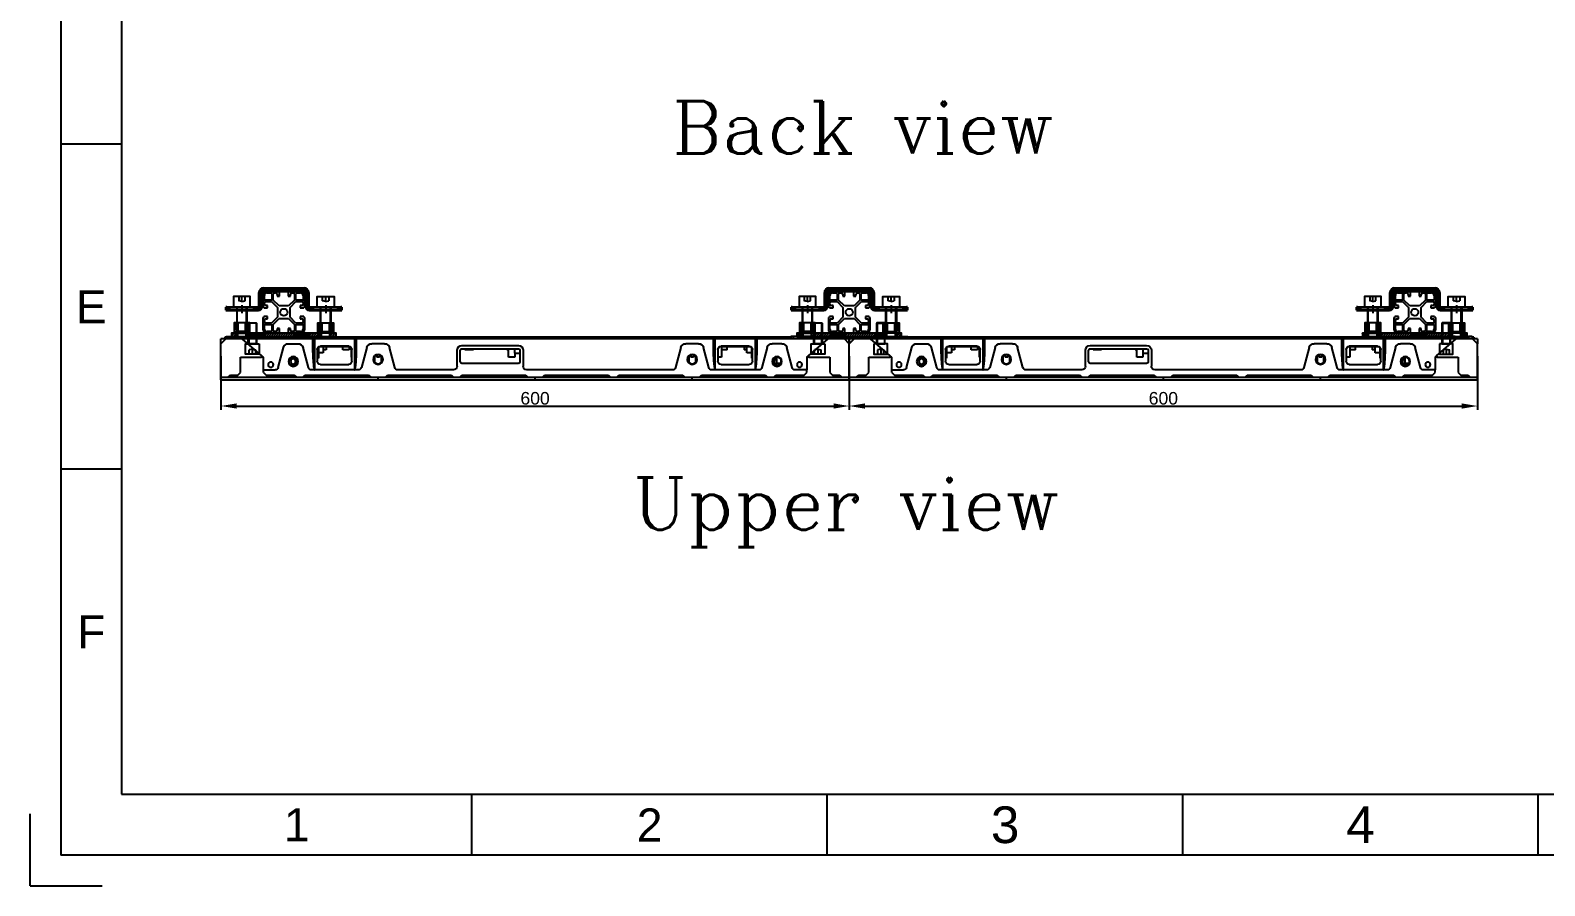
# Model space of a CAD drawing. Header units: millimetres. Extents: x 5415 to 11208, y 1449 to 3485.
# Drawn here: x 8328 to 9774, y 1449 to 2265 of the extents above; entities that cross this region are included whole.
import ezdxf
from ezdxf.enums import TextEntityAlignment as Align

# ---------------------------------------------------------------- set-up
doc = ezdxf.new("R2010")
doc.units = ezdxf.units.MM
doc.linetypes.add('CENTER', pattern=[50.8, 31.75, -6.35, 6.35, -6.35])
for name, color, linetype in [('02___PRT_ALL_AXES', 7, 'Continuous'), ('dim', 3, 'Continuous'), ('DIMENSIONS', 251, 'Continuous'), ('PJ', 4, 'Continuous')]:
    doc.layers.add(name, color=color, linetype=linetype)
doc.styles.get("Standard").update_dxf_attribs({"font": 'arial.ttf'})
doc.styles.add('V10', font='arial.ttf', dxfattribs={"height": 12})
doc.dimstyles.new('V10-1', dxfattribs={"dimscale": 15, "dimtxt": 12, "dimasz": 1, "dimexe": 0.25, "dimexo": 0.0625, "dimgap": 0.09, "dimtad": 1, "dimdec": 4, "dimzin": 9, "dimdsep": 46, "dimtxsty": 'V10', "dimcen": 0.25, "dimazin": 3, "dimtfac": 1, "dimtdec": 4, "dimtmove": 0, "dimatfit": 3, "dimfxl": 1, "dimtolj": 1, "dimlwd": -1, "dimlwe": -1})

# ---------------------------------------------------------------- blocks, each defined once
blk = doc.blocks.new('*D37')
at = {"layer": 'Defpoints', "color": 0}
for p in [(8509.8, 1955.2), (9109.8, 1955.2), (9109.8, 1906.7)]:
    blk.add_point(p, dxfattribs=at)
at = {"layer": 'dim', "color": 6}
for p, q in [((8509.8, 1954.3), (8509.8, 1902.9)), ((9109.8, 1954.3), (9109.8, 1902.9)), ((8524.8, 1906.7), (9094.8, 1906.7))]:
    blk.add_line(p, q, dxfattribs=at)
for points in [[(8524.8, 1909.2), (8524.8, 1904.2), (8509.8, 1906.7)], [(9094.8, 1909.2), (9094.8, 1904.2), (9109.8, 1906.7)]]:
    blk.add_solid(points, dxfattribs=at)
at = {"layer": 'dim', "color": 3, "insert": (8809.8, 1914), "char_height": 12, "attachment_point": 5, "style": 'V10'}
blk.add_mtext('\\A1;600', dxfattribs=at)
blk = doc.blocks.new('*D38')
at = {"layer": 'Defpoints', "color": 0}
for p in [(9109.8, 1955.2), (9709.8, 1955.2), (9709.8, 1906.7)]:
    blk.add_point(p, dxfattribs=at)
at = {"layer": 'dim', "color": 6}
for p, q in [((9109.8, 1954.3), (9109.8, 1902.9)), ((9709.8, 1954.3), (9709.8, 1902.9)), ((9124.8, 1906.7), (9694.8, 1906.7))]:
    blk.add_line(p, q, dxfattribs=at)
for points in [[(9124.8, 1909.2), (9124.8, 1904.2), (9109.8, 1906.7)], [(9694.8, 1909.2), (9694.8, 1904.2), (9709.8, 1906.7)]]:
    blk.add_solid(points, dxfattribs=at)
at = {"layer": 'dim', "color": 3, "insert": (9409.8, 1914), "char_height": 12, "attachment_point": 5, "style": 'V10'}
blk.add_mtext('\\A1;600', dxfattribs=at)
blk = doc.blocks.new('A$C04d73e75')
at = {"color": 7, "linetype": 'Continuous', "lineweight": 25}
for p, q in [((0, 41.6), (0, 39)), ((0, 41.6), (150, 41.6)), ((0, 39), (150, 39)), ((0, 39), (0, 7)), ((0, 39), (7, 39)), ((7, 39), (9, 37)), ((11, 37), (9, 39)), ((9, 37), (16.2, 37)), ((16.2, 37), (18.7, 34.5)), ((18.7, 34.5), (18.7, 20)), ((40.7, 34.5), (43.2, 37)), ((40.7, 34.5), (40.7, 32)), ((40.7, 32), (51.7, 32)), ((40.7, 32), (40.7, 20)), ((43.2, 37), (70, 37)), ((54.6, 29.8), (59.7, 10.7)), ((70, 39), (68, 37)), ((70, 37), (72, 39)), ((72, 39), (78, 39)), ((78, 39), (80, 37)), ((78.3, 10.7), (83.4, 29.8)), ((82, 37), (80, 39)), ((80, 37), (141, 37)), ((131.2, 32), (86.3, 32)), ((89.5, 32), (89.5, 2.3)), ((127.5, 2.3), (127.5, 32)), ((139.2, 10.7), (134.1, 29.8)), ((141, 39), (139, 37)), ((141, 37), (143, 39)), ((143, 39), (157, 39)), ((150, 41.6), (150, 39)), ((150, 41.6), (300, 41.6)), ((150, 39), (300, 39)), ((157, 39), (159, 37)), ((159, 37), (220, 37)), ((165.9, 29.8), (160.8, 10.7)), ((222, 32), (168.8, 32)), ((220, 37), (222, 39)), ((222, 39), (228, 39)), ((228, 39), (230, 37)), ((230, 37), (291, 37)), ((291, 37), (293, 39)), ((431.2, 32), (292, 32)), ((293, 39), (307, 39)), ((300, 41.6), (450, 41.6)), ((300, 41.6), (300, 39)), ((300, 39), (450, 39)), ((307, 39), (309, 37)), ((309, 37), (370, 37)), ((370, 37), (372, 39)), ((372, 39), (378, 39)), ((378, 39), (380, 37)), ((380, 37), (441, 37)), ((439.2, 10.7), (434.1, 29.8)), ((441, 37), (443, 39)), ((443, 39), (457, 39)), ((450, 41.6), (450, 39)), ((450, 41.6), (600, 41.6)), ((450, 39), (600, 39)), ((457, 39), (459, 37)), ((459, 37), (520, 37)), ((465.9, 29.8), (460.8, 10.7)), ((513.7, 32), (468.8, 32)), ((472, 32), (472, 2.3)), ((510, 2.3), (510, 32)), ((521.7, 10.7), (516.6, 29.8)), ((520, 37), (522, 39)), ((522, 39), (528, 39)), ((528, 39), (530, 37)), ((530, 37), (556.9, 37)), ((545.4, 29.8), (540.3, 10.7)), ((559.4, 32), (548.3, 32)), ((556.9, 37), (559.4, 34.5)), ((559.4, 34.5), (559.4, 32)), ((559.4, 20), (559.4, 32)), ((581.4, 34.5), (583.9, 37)), ((581.4, 20), (581.4, 34.5)), ((583.9, 37), (591, 37)), ((591, 37), (593, 39)), ((593, 39), (600, 39)), ((600, 41.6), (600, 39)), ((600, 39), (600, 7)), ((18.7, 20), (38.7, 20)), ((39.1, 18.7), (20.3, 2.3)), ((38.7, 20), (39.1, 18.7)), ((40.7, 20), (38.7, 20)), ((40.7, 20), (39.1, 18.7)), ((65, 22.9), (65, 25.1)), ((71.8, 27.1), (71.7, 20.8)), ((72, 26.9), (72, 21.1)), ((92, 12.5), (92, 23.8)), ((93, 20.9), (92, 20.9)), ((93, 10.4), (93, 20.9)), ((97.7, 15.8), (93, 15.8)), ((95, 26.8), (122, 26.8)), ((97.7, 9.7), (97.7, 15.8)), ((124.5, 20), (124.5, 11)), ((125, 20), (124.5, 20)), ((125, 23.8), (125, 12.5)), ((147, 25), (147, 19)), ((151.3, 20), (148.8, 20)), ((148.8, 17.9), (148.8, 20)), ((151.3, 17.9), (151.3, 20)), ((153, 19), (153, 25)), ((225.5, 28.5), (225.5, 13.3)), ((228.5, 24.3), (228.5, 13.3)), ((284, 25.8), (230, 25.8)), ((274.5, 20), (274.5, 11.8)), ((280.5, 20), (274.5, 20)), ((280.2, 11.8), (280.2, 16)), ((280.2, 16), (285.5, 16)), ((280.5, 16), (280.5, 20)), ((285.5, 13.3), (285.5, 24.3)), ((288.5, 13.3), (288.5, 28.5)), ((447, 25), (447, 19)), ((451.3, 20), (448.8, 20)), ((448.8, 17.9), (448.8, 20)), ((451.3, 17.9), (451.3, 20)), ((453, 19), (453, 25)), ((474.5, 12.5), (474.5, 23.8)), ((478, 20), (474.5, 20)), ((477.5, 26.8), (504.5, 26.8)), ((478, 9.7), (478, 20)), ((502.3, 15.8), (502.3, 9.7)), ((507, 15.8), (502.3, 15.8)), ((507, 20.9), (507, 11)), ((507.5, 20.9), (507, 20.9)), ((507.5, 23.8), (507.5, 12.5)), ((528, 21.1), (528, 26.9)), ((528, 26.9), (528, 21.1)), ((530.8, 25.9), (530.8, 19.9)), ((534.7, 25.9), (530.8, 25.9)), ((535, 25.1), (535, 22.9)), ((559.4, 20), (560.9, 18.7)), ((561.4, 20), (559.4, 20)), ((560.9, 18.7), (561.4, 20)), ((560.9, 18.7), (579.7, 2.3)), ((561.4, 20), (581.4, 20)), ((4.7, 2.3), (0, 7)), ((0, 7), (0, 2.3)), ((4.7, 2.3), (0, 2.3)), ((3.7, 1.5), (3.6, 2.3)), ((3.7, 0.8), (3.7, 1.5)), ((5, 1.5), (3.7, 1.5)), ((5, 0.8), (3.7, 0.8)), ((20.3, 2.3), (4.7, 2.3)), ((5, 2.3), (5, 0)), ((5, 0), (8.7, 0)), ((8.7, 2.3), (8.7, 0)), ((8.7, 0), (21.3, 0)), ((87.5, 2.3), (20.3, 2.3)), ((21.3, 0), (21.3, 2.3)), ((21.3, 0), (22.9, 0)), ((22.9, 2.3), (22.9, 0)), ((22.9, 0), (34, 0)), ((34, 0), (34, 2.3)), ((34, 0), (53.7, 0)), ((53.7, 2.3), (53.7, 0)), ((53.7, 0), (55.8, 0)), ((55.8, 0), (55.8, 2.3)), ((544.2, 1.5), (55.8, 1.5)), ((544.2, 0.8), (55.8, 0.8)), ((64.5, 7), (73.5, 7)), ((87.5, 2.3), (87.5, 9.2)), ((87.5, 2.3), (88.5, 2.3)), ((88.5, 2.3), (88.5, 9.3)), ((89.5, 2.3), (88.5, 2.3)), ((127.5, 2.3), (89.5, 2.3)), ((95, 9.7), (95, 9.5)), ((95, 9.7), (122, 9.7)), ((122, 9.5), (95, 9.5)), ((100.5, 13), (97.7, 13)), ((100.5, 9.7), (100.5, 13)), ((116.5, 13), (116.5, 9.7)), ((122.5, 13), (116.5, 13)), ((122, 9.7), (122, 9.5)), ((122.5, 9.7), (122.5, 13)), ((128.5, 2.3), (127.5, 2.3)), ((128.5, 9.3), (128.5, 2.3)), ((128.5, 2.3), (129.5, 2.3)), ((129.5, 9.2), (129.5, 2.3)), ((470, 2.3), (129.5, 2.3)), ((156, 7), (144, 7)), ((229.2, 12), (231, 12)), ((230, 11.8), (284, 11.8)), ((230, 8.8), (284, 8.8)), ((231, 11.8), (231, 12)), ((233, 13), (233, 11.8)), ((241, 13), (233, 13)), ((241, 11.8), (241, 13)), ((273, 13), (273, 11.8)), ((274.5, 13), (273, 13)), ((456, 7), (444, 7)), ((470, 2.3), (470, 9.2)), ((470, 2.3), (471, 2.3)), ((471, 2.3), (471, 9.3)), ((472, 2.3), (471, 2.3)), ((510, 2.3), (472, 2.3)), ((477.5, 9.7), (477.5, 9.5)), ((477.5, 9.7), (504.5, 9.7)), ((504.5, 9.5), (477.5, 9.5)), ((483.5, 13), (478, 13)), ((483.5, 13), (483.5, 9.7)), ((499.5, 9.7), (499.5, 13)), ((502.3, 13), (499.5, 13)), ((504.5, 9.7), (504.5, 9.5)), ((511, 2.3), (510, 2.3)), ((511, 9.3), (511, 2.3)), ((511, 2.3), (512, 2.3)), ((512, 9.2), (512, 2.3)), ((579.7, 2.3), (512, 2.3)), ((535.5, 7), (526.5, 7)), ((544.2, 0), (544.2, 2.3)), ((546.3, 0), (544.2, 0)), ((546.3, 0), (546.3, 2.3)), ((566, 0), (546.3, 0)), ((566, 2.3), (566, 0)), ((566, 0), (577.1, 0)), ((577.1, 0), (577.1, 2.3)), ((578.7, 0), (577.1, 0)), ((578.7, 2.3), (578.7, 0)), ((578.7, 0), (591.3, 0)), ((595.3, 2.3), (579.7, 2.3)), ((591.3, 0), (591.3, 2.3)), ((595, 0), (591.3, 0)), ((595, 0), (595, 2.3)), ((596.3, 1.5), (595, 1.5)), ((596.3, 0.8), (595, 0.8)), ((600, 7), (595.3, 2.3)), ((600, 2.3), (595.3, 2.3)), ((596.4, 2.3), (596.3, 1.5)), ((596.3, 0.8), (596.3, 1.5)), ((600, 2.3), (600, 7))]:
    blk.add_line(p, q, dxfattribs=at)
for centre, radius in [((47.5, 27), 2.5), ((552.5, 27), 2.5), ((69, 24), 4.65), ((69, 24), 4.15), ((69, 24), 2.5), ((150, 22), 4.75), ((150, 22), 4.25), ((450, 22), 4.75), ((450, 22), 4.25), ((531, 24), 4.65), ((531, 24), 4.15)]:
    blk.add_circle(centre, radius, dxfattribs=at)
for centre, radius, start, end in [((51.7, 29), 3, 15, 90), ((86.3, 29), 3, 90, 165), ((131.2, 29), 3, 15, 90), ((168.8, 29), 3, 90, 165), ((222, 28.5), 3.5, 0, 90), ((292, 28.5), 3.5, 90, 180), ((431.2, 29), 3, 15, 90), ((468.8, 29), 3, 90, 165), ((513.7, 29), 3, 15, 90), ((548.3, 29), 3, 90, 165), ((230, 24.3), 1.5, 90, 180), ((284, 24.3), 1.5, 0, 90), ((531, 24), 2.5, 49.4642, 265.0895), ((64.5, 12), 5, 195, 270), ((73.5, 12), 5, 270, 345), ((87.7, 12.1), 2.94, 265.1662, 284.7959), ((129.3, 12.1), 2.94, 255.2041, 274.8338), ((144, 12), 5, 195, 270), ((156, 12), 5, 270, 345), ((230, 13.3), 4.5, 180, 270), ((230, 13.3), 1.5, 180, 270), ((284, 13.3), 1.5, 270, 0), ((284, 13.3), 4.5, 270, 0), ((444, 12), 5, 195, 270), ((456, 12), 5, 270, 345), ((470.2, 12.1), 2.94, 265.1662, 284.7959), ((511.8, 12.1), 2.94, 255.2041, 274.8338), ((526.5, 12), 5, 195, 270), ((535.5, 12), 5, 270, 345)]:
    blk.add_arc(centre, radius, start, end, dxfattribs=at)
for centre, start_param, end_param in [((95, 23.8), 1.570796, 3.141593), ((122, 23.8), 0, 1.570796), ((477.5, 23.8), 1.570796, 3.141593), ((504.5, 23.8), 0, 1.570796), ((95, 12.7), 3.141593, 4.712389), ((95, 12.5), 3.141593, 4.712389), ((122, 12.7), 4.712389, 6.283185), ((122, 12.5), 4.712389, 6.283185), ((477.5, 12.7), 3.141593, 4.712389), ((477.5, 12.5), 3.141593, 4.712389), ((504.5, 12.7), 4.712389, 6.283185), ((504.5, 12.5), 4.712389, 6.283185)]:
    blk.add_ellipse(centre, major_axis=(3, 0), ratio=0.98857, start_param=start_param, end_param=end_param, dxfattribs=at)
for points, knots in [([(87.5, 9.2), (87.5, 11), (87.5, 14.6), (87.7, 19.8), (88, 24.2), (88.3, 27.6), (88.6, 29.7), (88.9, 31.1), (89.2, 31.7), (89.3, 31.9), (89.3, 32), (89.4, 32)], [0, 0, 0, 0, 0.238018, 0.471307, 0.680945, 0.809392, 0.907226, 0.969401, 0.987941, 0.9947, 1, 1, 1, 1]), ([(88.5, 9.3), (88.5, 14.6), (88.6, 21.7), (89, 29.1), (89.2, 31.3), (89.4, 31.8), (89.4, 31.9), (89.5, 31.9), (89.5, 32), (89.5, 32), (89.5, 32)], [0, 0, 0, 0, 0.704635, 0.926992, 0.980052, 0.993779, 0.997636, 0.998941, 0.999488, 1, 1, 1, 1]), ([(127.5, 32), (127.5, 32), (127.5, 32), (127.5, 31.9), (127.6, 31.9), (127.6, 31.8), (127.8, 31.3), (128, 29.1), (128.4, 21.7), (128.5, 14.6), (128.5, 9.3)], [0, 0, 0, 0, 0.000512, 0.001059, 0.002363, 0.006221, 0.019948, 0.073008, 0.295365, 1, 1, 1, 1]), ([(127.6, 32), (127.7, 32), (127.7, 31.9), (127.9, 31.7), (128, 31.3), (128.2, 30.7), (128.4, 29.5), (128.7, 27.6), (129, 24.2), (129.3, 19.8), (129.5, 14.6), (129.5, 11), (129.5, 9.2)], [0, 0, 0, 0, 0.005296, 0.016032, 0.030598, 0.057756, 0.092811, 0.190611, 0.319083, 0.528691, 0.761981, 1, 1, 1, 1]), ([(470, 9.2), (470, 11), (470, 14.6), (470.2, 19.8), (470.5, 24.2), (470.8, 27.6), (471.1, 29.7), (471.4, 31.1), (471.7, 31.7), (471.8, 31.9), (471.8, 32), (471.9, 32)], [0, 0, 0, 0, 0.2380178, 0.4713073, 0.6809453, 0.8093917, 0.9072263, 0.9694007, 0.9879405, 0.9947002, 1, 1, 1, 1]), ([(471, 9.3), (471, 14.6), (471.1, 21.7), (471.5, 29.1), (471.7, 31.3), (471.9, 31.8), (471.9, 31.9), (472, 31.9), (472, 32), (472, 32), (472, 32)], [0, 0, 0, 0, 0.704635, 0.926992, 0.980052, 0.993779, 0.997636, 0.998941, 0.999488, 1, 1, 1, 1]), ([(510, 32), (510, 32), (510, 32), (510, 31.9), (510.1, 31.9), (510.1, 31.8), (510.3, 31.3), (510.5, 29.1), (510.9, 21.7), (511, 14.6), (511, 9.3)], [0, 0, 0, 0, 0.000512, 0.001059, 0.002363, 0.006221, 0.019948, 0.073008, 0.295365, 1, 1, 1, 1]), ([(510.1, 32), (510.2, 32), (510.2, 31.9), (510.4, 31.7), (510.5, 31.3), (510.7, 30.7), (510.9, 29.5), (511.2, 27.6), (511.5, 24.2), (511.8, 19.8), (512, 14.6), (512, 11), (512, 9.2)], [0, 0, 0, 0, 0.005296, 0.016032, 0.030598, 0.057756, 0.092811, 0.190611, 0.319083, 0.528691, 0.761981, 1, 1, 1, 1])]:
    blk.add_open_spline(points, degree=3, knots=knots, dxfattribs=at)
blk = doc.blocks.new('A$Cb9a4f6fb')
for p, q in [((24.2, 1672.7), (24.2, 24.2)), ((72.7, 1624.2), (72.7, 72.7)), ((72.7, 589.9), (24.2, 589.9)), ((72.7, 331.3), (24.2, 331.3)), ((72.7, 72.7), (2327.3, 72.7)), ((351.5, 24.2), (351.5, 72.7)), ((634.3, 24.2), (634.3, 72.7)), ((917.2, 24.2), (917.2, 72.7)), ((1200, 24.2), (1200, 72.7)), ((0, 0), (0, 57.1)), ((2375.8, 24.2), (24.2, 24.2)), ((0, 0), (57.1, 0))]:
    blk.add_line(p, q)
for s, height, p in [('E', 26.3, (48.5, 460.6)), ('F', 26.3, (48.5, 202)), ('1', 26.3, (212.1, 48.5)), ('2', 26.3, (492.9, 48.5)), ('3', 29.2, (775.8, 48.5)), ('4', 29.2, (1058.6, 48.5))]:
    blk.add_text(s, height=height).set_placement(p, align=Align.MIDDLE)
at = {"color": 4, "flags": 1}
for tag, p in [('MATERIAL', (1858.6, 157.6)), ('DESIGNED', (1802, 92.9))]:
    blk.add_attdef(tag, text='', height=16.2, dxfattribs=at).set_placement(p, align=Align.MIDDLE)
blk = doc.blocks.new('40')
at = {"color": 7, "linetype": 'Continuous'}
blk.add_line((84926.4, -538389.2), (84926.4, -538389.2), dxfattribs=at)
at = {"layer": '02___PRT_ALL_AXES', "color": 7, "linetype": 'Continuous'}
for p, q in [((84937.3, -538349.2), (84926.4, -538349.2)), ((84926.4, -538350.7), (84930.3, -538350.7)), ((84930.8, -538351.2), (84930.8, -538357.2)), ((84932.1, -538357.6), (84932.1, -538351.7)), ((84933.1, -538350.7), (84934.6, -538350.7)), ((84936.1, -538352.2), (84936.1, -538353.7)), ((84937.3, -538350.2), (84937.3, -538349.2)), ((84938.3, -538350.2), (84937.3, -538350.2)), ((84938.3, -538353.7), (84938.3, -538350.2)), ((84947.5, -538350.2), (84946.5, -538350.2)), ((84946.5, -538350.2), (84946.5, -538353.7)), ((84958.4, -538349.2), (84947.5, -538349.2)), ((84947.5, -538349.2), (84947.5, -538350.2)), ((84948.7, -538353.7), (84948.7, -538352.2)), ((84950.2, -538350.7), (84951.6, -538350.7)), ((84952.6, -538351.7), (84952.6, -538357.6)), ((84953.9, -538357.2), (84953.9, -538351.2)), ((84954.4, -538350.7), (84958.4, -538350.7)), ((84922.4, -538353.2), (84922.4, -538364.1)), ((84923.4, -538364.1), (84922.4, -538364.1)), ((84923.4, -538364.1), (84923.4, -538365.1)), ((84923.4, -538365.1), (84926.9, -538365.1)), ((84923.9, -538357.2), (84923.9, -538353.2)), ((84923.9, -538361.4), (84923.9, -538360)), ((84930.3, -538357.7), (84924.4, -538357.7)), ((84924.9, -538359), (84930.7, -538359)), ((84926.9, -538362.9), (84925.4, -538362.9)), ((84926.9, -538365.1), (84926.9, -538362.9)), ((84930.7, -538359), (84936.4, -538364.6)), ((84937.8, -538363.2), (84932.1, -538357.6)), ((84936.1, -538353.7), (84938.3, -538353.7)), ((84936.4, -538364.6), (84936.4, -538373.8)), ((84947, -538363.2), (84937.8, -538363.2)), ((84946.5, -538353.7), (84948.7, -538353.7)), ((84952.6, -538357.6), (84947, -538363.2)), ((84948.4, -538364.6), (84954, -538359)), ((84948.4, -538373.8), (84948.4, -538364.6)), ((84954, -538359), (84959.9, -538359)), ((84960.4, -538357.7), (84954.4, -538357.7)), ((84959.4, -538362.9), (84957.9, -538362.9)), ((84957.9, -538362.9), (84957.9, -538365.1)), ((84957.9, -538365.1), (84961.4, -538365.1)), ((84960.9, -538353.2), (84960.9, -538357.2)), ((84960.9, -538360), (84960.9, -538361.4)), ((84961.4, -538364.1), (84962.4, -538364.1)), ((84961.4, -538365.1), (84961.4, -538364.1)), ((84962.4, -538364.1), (84962.4, -538353.2)), ((84922.4, -538374.3), (84922.4, -538385.2)), ((84923.4, -538374.3), (84922.4, -538374.3)), ((84926.9, -538373.3), (84923.4, -538373.3)), ((84923.4, -538373.3), (84923.4, -538374.3)), ((84923.9, -538378.5), (84923.9, -538377)), ((84923.9, -538385.2), (84923.9, -538381.3)), ((84924.4, -538380.8), (84930.3, -538380.8)), ((84930.7, -538379.5), (84924.9, -538379.5)), ((84925.4, -538375.5), (84926.9, -538375.5)), ((84926.9, -538375.5), (84926.9, -538373.3)), ((84936.4, -538373.8), (84930.7, -538379.5)), ((84930.8, -538381.3), (84930.8, -538387.2)), ((84932.1, -538380.9), (84937.8, -538375.2)), ((84932.1, -538386.7), (84932.1, -538380.9)), ((84937.8, -538375.2), (84947, -538375.2)), ((84947, -538375.2), (84952.6, -538380.9)), ((84954, -538379.5), (84948.4, -538373.8)), ((84952.6, -538380.9), (84952.6, -538386.7)), ((84953.9, -538387.2), (84953.9, -538381.3)), ((84959.9, -538379.5), (84954, -538379.5)), ((84954.4, -538380.8), (84960.4, -538380.8)), ((84961.4, -538373.3), (84957.9, -538373.3)), ((84957.9, -538373.3), (84957.9, -538375.5)), ((84957.9, -538375.5), (84959.4, -538375.5)), ((84960.9, -538377), (84960.9, -538378.5)), ((84960.9, -538381.3), (84960.9, -538385.2)), ((84961.4, -538374.3), (84961.4, -538373.3)), ((84962.4, -538374.3), (84961.4, -538374.3)), ((84962.4, -538385.2), (84962.4, -538374.3)), ((84930.3, -538387.7), (84926.4, -538387.7)), ((84926.4, -538389.2), (84937.3, -538389.2)), ((84934.6, -538387.7), (84933.1, -538387.7)), ((84938.3, -538384.7), (84936.1, -538384.7)), ((84936.1, -538384.7), (84936.1, -538386.2)), ((84937.3, -538388.2), (84938.3, -538388.2)), ((84937.3, -538389.2), (84937.3, -538388.2)), ((84938.3, -538388.2), (84938.3, -538384.7)), ((84948.7, -538384.7), (84946.5, -538384.7)), ((84946.5, -538384.7), (84946.5, -538388.2)), ((84946.5, -538388.2), (84947.5, -538388.2)), ((84947.5, -538388.2), (84947.5, -538389.2)), ((84947.5, -538389.2), (84958.4, -538389.2)), ((84948.7, -538386.2), (84948.7, -538384.7)), ((84951.6, -538387.7), (84950.2, -538387.7)), ((84958.4, -538387.7), (84954.4, -538387.7))]:
    blk.add_line(p, q, dxfattribs=at)
blk.add_circle((84942.4, -538369.2), 3.4, dxfattribs=at)
for centre, radius, start, end in [((84926.4, -538353.2), 4, 90, 180), ((84926.4, -538353.2), 2.5, 90, 180), ((84930.3, -538351.2), 0.5, 0, 90), ((84933.1, -538351.7), 1, 90, 180), ((84934.6, -538352.2), 1.5, 0, 90), ((84950.2, -538352.2), 1.5, 90, 180), ((84951.6, -538351.7), 1, 0, 90), ((84954.4, -538351.2), 0.5, 90, 180), ((84958.4, -538353.2), 4, 0, 90), ((84958.4, -538353.2), 2.5, 0, 90), ((84924.4, -538357.2), 0.5, 180, 270), ((84924.9, -538360), 1, 90, 180), ((84925.4, -538361.4), 1.5, 180, 270), ((84930.3, -538357.2), 0.5, 270, 0), ((84954.4, -538357.2), 0.5, 180, 270), ((84959.4, -538361.4), 1.5, 270, 0), ((84959.9, -538360), 1, 0, 90), ((84960.4, -538357.2), 0.5, 270, 0), ((84925.4, -538377), 1.5, 90, 180), ((84924.9, -538378.5), 1, 180, 270), ((84924.4, -538381.3), 0.5, 90, 180), ((84930.3, -538381.3), 0.5, 0, 90), ((84954.4, -538381.3), 0.5, 90, 180), ((84959.4, -538377), 1.5, 0, 90), ((84959.9, -538378.5), 1, 270, 0), ((84960.4, -538381.3), 0.5, 0, 90), ((84926.4, -538385.2), 4, 180, 270), ((84926.4, -538385.2), 2.5, 180, 270), ((84930.3, -538387.2), 0.5, 270, 0), ((84933.1, -538386.7), 1, 180, 270), ((84934.6, -538386.2), 1.5, 270, 0), ((84950.2, -538386.2), 1.5, 180, 270), ((84951.6, -538386.7), 1, 270, 0), ((84954.4, -538387.2), 0.5, 180, 270), ((84958.4, -538385.2), 4, 270, 0), ((84958.4, -538385.2), 2.5, 270, 0)]:
    blk.add_arc(centre, radius, start, end, dxfattribs=at)
blk = doc.blocks.new('lj1')
at = {"layer": 'DIMENSIONS', "ltscale": 24}
h = blk.add_hatch(dxfattribs=at)
h.set_pattern_fill('ANSI31', color=254, scale=0.5)
h.set_pattern_definition([(45, (-16465.4186, 2680.8288), (-1.122532015, 1.122532015), [])])
h.paths.add_polyline_path([(61491.5, -537772.4), (61491.5, -537769.4), (61485.5, -537769.4), (61485.5, -537772.4)])
h.paths.add_polyline_path([(61397.5, -537772.4), (61397.5, -537769.4), (61391.5, -537769.4), (61391.5, -537772.4)])
h.paths.add_polyline_path([(61405.5, -537769.4), (61405.5, -537772.4), (61477.5, -537772.4), (61477.5, -537769.4)])
h.paths.add_polyline_path([(61409, -537759.4), (61405.5, -537759.4), (61405.5, -537769.4), (61409, -537769.4)])
h.paths.add_polyline_path([(61394, -537769.4), (61397.5, -537769.4), (61397.5, -537759.4), (61394, -537759.4)])
h.paths.add_polyline_path([(61485.5, -537769.4), (61489, -537769.4), (61489, -537759.4), (61485.5, -537759.4)])
h.paths.add_polyline_path([(61474, -537769.4), (61477.5, -537769.4), (61477.5, -537759.4), (61474, -537759.4)])
at = {"layer": 'DIMENSIONS', "color": 251, "ltscale": 24, "true_color": 0x636466}
for p, q in [((61397.5, -537769.4), (61397.5, -537759.4)), ((61405.5, -537769.4), (61405.5, -537759.4)), ((61477.5, -537769.4), (61477.5, -537759.4)), ((61485.5, -537769.4), (61485.5, -537759.4))]:
    blk.add_line(p, q, dxfattribs=at)
at = {"layer": 'DIMENSIONS', "color": 2, "ltscale": 24}
for p, q in [((61398, -537769.4), (61398, -537759.4)), ((61405, -537769.4), (61405, -537759.4)), ((61478, -537769.4), (61478, -537759.4)), ((61485, -537769.4), (61485, -537759.4)), ((61397.5, -537772.4), (61397.5, -537769.4)), ((61405.5, -537772.4), (61405.5, -537769.4)), ((61477.5, -537772.4), (61477.5, -537769.4)), ((61485.5, -537772.4), (61485.5, -537769.4))]:
    blk.add_line(p, q, dxfattribs=at)
for points in [[(61394, -537769.4), (61409, -537769.4), (61409, -537759.4), (61394, -537759.4)], [(61489, -537769.4), (61474, -537769.4), (61474, -537759.4), (61489, -537759.4)], [(61391.5, -537772.4), (61491.5, -537772.4), (61491.5, -537769.4), (61391.5, -537769.4)]]:
    blk.add_lwpolyline(points, close=True, dxfattribs=at)
blk = doc.blocks.new('JJX')
h = blk.add_hatch()
h.set_pattern_fill('ANSI31', color=2, scale=0.3)
h.paths.add_polyline_path([(18146.4, -2405.3), (18149.4, -2405.3), (18149.4, -2402.3), (18146.4, -2402.3), (18145.4, -2402.3), (18145.4, -2405.3)])
h.paths.add_polyline_path([(18172.4, -2405.3), (18176.4, -2405.3, 0.414214), (18180.4, -2401.3), (18180.4, -2388.3, -0.414214), (18181.4, -2387.3), (18220.4, -2387.3, -0.414214), (18221.4, -2388.3), (18221.4, -2401.3, 0.414214), (18225.4, -2405.3), (18229.4, -2405.3), (18229.4, -2402.3), (18225.4, -2402.3, -0.414214), (18224.4, -2401.3), (18224.4, -2388.3, 0.414214), (18220.4, -2384.3), (18181.4, -2384.3, 0.414214), (18177.4, -2388.3), (18177.4, -2401.3, -0.414214), (18176.4, -2402.3), (18172.4, -2402.3)])
h.paths.add_polyline_path([(18252.4, -2405.3), (18255.4, -2405.3), (18256.4, -2405.3), (18256.4, -2402.3), (18255.4, -2402.3), (18252.4, -2402.3)])
at = {"color": 7, "linetype": 'Continuous', "lineweight": 35}
for p, q in [((18181.4, -2384.3), (18220.4, -2384.3)), ((18177.4, -2401.3), (18177.4, -2388.3)), ((18180.4, -2401.3), (18180.4, -2388.3)), ((18181.4, -2387.3), (18220.4, -2387.3)), ((18221.4, -2388.3), (18221.4, -2401.3)), ((18224.4, -2388.3), (18224.4, -2401.3)), ((18146.4, -2402.3), (18145.4, -2402.3)), ((18145.4, -2402.3), (18145.4, -2405.3)), ((18145.4, -2405.3), (18146.4, -2405.3)), ((18146.4, -2402.3), (18176.4, -2402.3)), ((18146.4, -2405.3), (18176.4, -2405.3)), ((18225.4, -2402.3), (18255.4, -2402.3)), ((18225.4, -2405.3), (18255.4, -2405.3)), ((18256.4, -2402.3), (18255.4, -2402.3)), ((18255.4, -2405.3), (18256.4, -2405.3)), ((18256.4, -2405.3), (18256.4, -2402.3))]:
    blk.add_line(p, q, dxfattribs=at)
at = {"color": 1, "linetype": 'CENTER'}
for p, q in [((18160.9, -2400.6), (18160.9, -2408.2)), ((18240.9, -2400.6), (18240.9, -2408.2))]:
    blk.add_line(p, q, dxfattribs=at)
at = {"color": 0}
for p, q in [((18149.4, -2405.3), (18149.4, -2402.3)), ((18172.4, -2405.3), (18172.4, -2402.3)), ((18229.4, -2405.3), (18229.4, -2402.3)), ((18252.4, -2405.3), (18252.4, -2402.3))]:
    blk.add_line(p, q, dxfattribs=at)
at = {"color": 7, "linetype": 'Continuous', "lineweight": 35}
for centre, radius, start, end in [((18181.4, -2388.3), 4, 90, 180), ((18220.4, -2388.3), 4, 0, 90), ((18181.4, -2388.3), 1, 90, 180), ((18220.4, -2388.3), 1, 0, 90), ((18176.4, -2401.3), 4, 270, 0), ((18176.4, -2401.3), 1, 270, 0), ((18225.4, -2401.3), 4, 180, 270), ((18225.4, -2401.3), 1, 180, 270)]:
    blk.add_arc(centre, radius, start, end, dxfattribs=at)
blk = doc.blocks.new('20')
at = {"layer": 'dim', "color": 6}
for p, q in [((18046.8, -798), (18046.8, -794)), ((18046.8, -794), (18052.8, -794)), ((18049.8, -798.8), (18049.8, -794)), ((18052.8, -794), (18052.8, -798)), ((18049.8, -798.8), (18046.8, -798)), ((18049.8, -798.8), (18052.8, -798)), ((18045.7, -823.5), (18053.7, -823.5))]:
    blk.add_line(p, q, dxfattribs=at)
at = {"layer": 'dim', "color": 4}
for p, q in [((18046.2, -823.5), (18046.2, -804)), ((18053.2, -823.5), (18053.2, -804))]:
    blk.add_line(p, q, dxfattribs=at)
at = {"layer": 'dim', "color": 6}
for points in [[(18043.2, -804), (18043.2, -794), (18056.2, -794), (18056.2, -804)], [(18045.7, -823.5), (18045.7, -804), (18053.7, -804), (18053.7, -823.5), (18053.2, -824), (18046.2, -824)]]:
    blk.add_lwpolyline(points, close=True, dxfattribs=at)
blk = doc.blocks.new('A$Ca9926bed')
at = {"layer": 'dim', "color": 4}
for p, q in [((11, 21.5), (11, 45)), ((20, 21.5), (20, 45)), ((91, 21.5), (91, 45)), ((100, 21.5), (100, 45))]:
    blk.add_line(p, q, dxfattribs=at)
at = {"layer": 'dim', "color": 6}
for p, q in [((18.5, 55), (12.5, 55)), ((12.5, 55), (12.5, 51)), ((15.5, 50.2), (12.5, 51)), ((15.5, 50.2), (15.5, 55)), ((15.5, 50.2), (18.5, 51)), ((18.5, 51), (18.5, 55)), ((92.5, 51), (92.5, 55)), ((92.5, 55), (98.5, 55)), ((95.5, 50.2), (92.5, 51)), ((95.5, 50.2), (95.5, 55)), ((95.5, 50.2), (98.5, 51)), ((98.5, 55), (98.5, 51)), ((20.5, 21.5), (10.5, 21.5)), ((90.5, 21.5), (100.5, 21.5))]:
    blk.add_line(p, q, dxfattribs=at)
for points in [[(23.5, 45), (23.5, 55), (7.5, 55), (7.5, 45)], [(20.5, 21.5), (20.5, 45), (10.5, 45), (10.5, 21.5), (11, 21), (20, 21)], [(87.5, 45), (87.5, 55), (103.5, 55), (103.5, 45)], [(90.5, 21.5), (90.5, 45), (100.5, 45), (100.5, 21.5), (100, 21), (91, 21)]]:
    blk.add_lwpolyline(points, close=True, dxfattribs=at)
at = {"color": 0}
blk.add_blockref('JJX', (-18145.4, 2447.3), dxfattribs=at)
at = {"color": 0, "rotation": 180}
blk.add_blockref('20', (18075.2, -794), dxfattribs=at)
at = {"color": 0, "xscale": -1, "rotation": 180}
blk.add_blockref('20', (-17964.2, -794), dxfattribs=at)
at = {"layer": 'PJ', "color": 2}
for name, p in [('40', (-84886.9, 538409.2)), ('lj1', (-61386, 537789.4))]:
    blk.add_blockref(name, p, dxfattribs=at)
blk = doc.blocks.new('A$Cb2da597a')
at = {"layer": 'dim', "color": 4}
for p, q in [((11, 21.5), (11, 45)), ((20, 21.5), (20, 45)), ((91, 21.5), (91, 45)), ((100, 21.5), (100, 45))]:
    blk.add_line(p, q, dxfattribs=at)
at = {"layer": 'dim', "color": 6}
for p, q in [((18.5, 55), (12.5, 55)), ((12.5, 55), (12.5, 51)), ((15.5, 50.2), (12.5, 51)), ((15.5, 50.2), (15.5, 55)), ((15.5, 50.2), (18.5, 51)), ((18.5, 51), (18.5, 55)), ((92.5, 51), (92.5, 55)), ((92.5, 55), (98.5, 55)), ((95.5, 50.2), (92.5, 51)), ((95.5, 50.2), (95.5, 55)), ((95.5, 50.2), (98.5, 51)), ((98.5, 55), (98.5, 51)), ((20.5, 21.5), (10.5, 21.5)), ((90.5, 21.5), (100.5, 21.5))]:
    blk.add_line(p, q, dxfattribs=at)
for points in [[(23.5, 45), (23.5, 55), (7.5, 55), (7.5, 45)], [(20.5, 21.5), (20.5, 45), (10.5, 45), (10.5, 21.5), (11, 21), (20, 21)], [(87.5, 45), (87.5, 55), (103.5, 55), (103.5, 45)], [(90.5, 21.5), (90.5, 45), (100.5, 45), (100.5, 21.5), (100, 21), (91, 21)]]:
    blk.add_lwpolyline(points, close=True, dxfattribs=at)
at = {"color": 0}
blk.add_blockref('JJX', (-18145.4, 2447.3), dxfattribs=at)
at = {"color": 0, "rotation": 180}
blk.add_blockref('20', (18075.2, -794), dxfattribs=at)
at = {"layer": 'PJ', "color": 2}
for name, p in [('40', (-84886.9, 538409.2)), ('lj1', (-61386, 537789.4))]:
    blk.add_blockref(name, p, dxfattribs=at)
blk = doc.blocks.new('A$C0ef59c0f')
at = {"layer": 'dim', "color": 4}
for p, q in [((11, 21.5), (11, 45)), ((20, 21.5), (20, 45)), ((91, 21.5), (91, 45)), ((100, 21.5), (100, 45))]:
    blk.add_line(p, q, dxfattribs=at)
at = {"layer": 'dim', "color": 6}
for p, q in [((18.5, 55), (12.5, 55)), ((12.5, 55), (12.5, 51)), ((15.5, 50.2), (12.5, 51)), ((15.5, 50.2), (15.5, 55)), ((15.5, 50.2), (18.5, 51)), ((18.5, 51), (18.5, 55)), ((92.5, 51), (92.5, 55)), ((92.5, 55), (98.5, 55)), ((95.5, 50.2), (92.5, 51)), ((95.5, 50.2), (95.5, 55)), ((95.5, 50.2), (98.5, 51)), ((98.5, 55), (98.5, 51)), ((20.5, 21.5), (10.5, 21.5)), ((90.5, 21.5), (100.5, 21.5))]:
    blk.add_line(p, q, dxfattribs=at)
for points in [[(23.5, 45), (23.5, 55), (7.5, 55), (7.5, 45)], [(20.5, 21.5), (20.5, 45), (10.5, 45), (10.5, 21.5), (11, 21), (20, 21)], [(87.5, 45), (87.5, 55), (103.5, 55), (103.5, 45)], [(90.5, 21.5), (90.5, 45), (100.5, 45), (100.5, 21.5), (100, 21), (91, 21)]]:
    blk.add_lwpolyline(points, close=True, dxfattribs=at)
at = {"color": 0}
blk.add_blockref('JJX', (-18145.4, 2447.3), dxfattribs=at)
at = {"color": 0, "xscale": -1, "rotation": 180}
blk.add_blockref('20', (-17964.2, -794), dxfattribs=at)
at = {"layer": 'PJ', "color": 2}
for name, p in [('40', (-84886.9, 538409.2)), ('lj1', (-61386, 537789.4))]:
    blk.add_blockref(name, p, dxfattribs=at)

msp = doc.modelspace()

# ---------------------------------------------------------------- block references
at = {"xscale": 1.2, "yscale": 1.2, "zscale": 1.2}
msp.add_blockref('A$Cb9a4f6fb', (8327.72559, 1448.77028), dxfattribs=at)
for name, p in [('A$Cb2da597a', (8514.345, 1956.21259)), ('A$Ca9926bed', (9054.34776, 1956.21259)), ('A$C0ef59c0f', (9594.34776, 1956.21259))]:
    msp.add_blockref(name, p)
at = {"xscale": -1, "rotation": 180}
for p in [(8509.84776, 1973.21259), (9109.84776, 1973.21259)]:
    msp.add_blockref('A$C04d73e75', p, dxfattribs=at)

# ---------------------------------------------------------------- texts
at = {"color": 3, "char_height": 50, "attachment_point": 5}
for s, insert in [('{\\Fromanc; Back view}', (9105.93323, 2172.70433)), ('{\\Fromanc; Upper view}', (9089.83814, 1805.24918))]:
    msp.add_mtext(s, dxfattribs=dict(at, insert=insert))

# ---------------------------------------------------------------- dimensions: what is measured, and where the dimension line sits
at = {"layer": 'dim'}
dim = msp.add_linear_dim(base=(9109.84776, 1906.68576), p1=(8509.84776, 1955.21259), p2=(9109.84776, 1955.21259), dimstyle='V10-1', dxfattribs=at)
dim.commit()
dim.dimension.update_dxf_attribs({"geometry": '*D37', "text_midpoint": (8809.84776, 1914.03576)})
dim = msp.add_linear_dim(base=(9709.84776, 1906.68576), p1=(9109.84776, 1955.21259), p2=(9709.84776, 1955.21259), dimstyle='V10-1', override={"dimtmove": 1}, dxfattribs=at)
dim.commit()
dim.dimension.update_dxf_attribs({"geometry": '*D38', "text_midpoint": (9409.84776, 1914.03576)})

doc.saveas('drawing.dxf')
